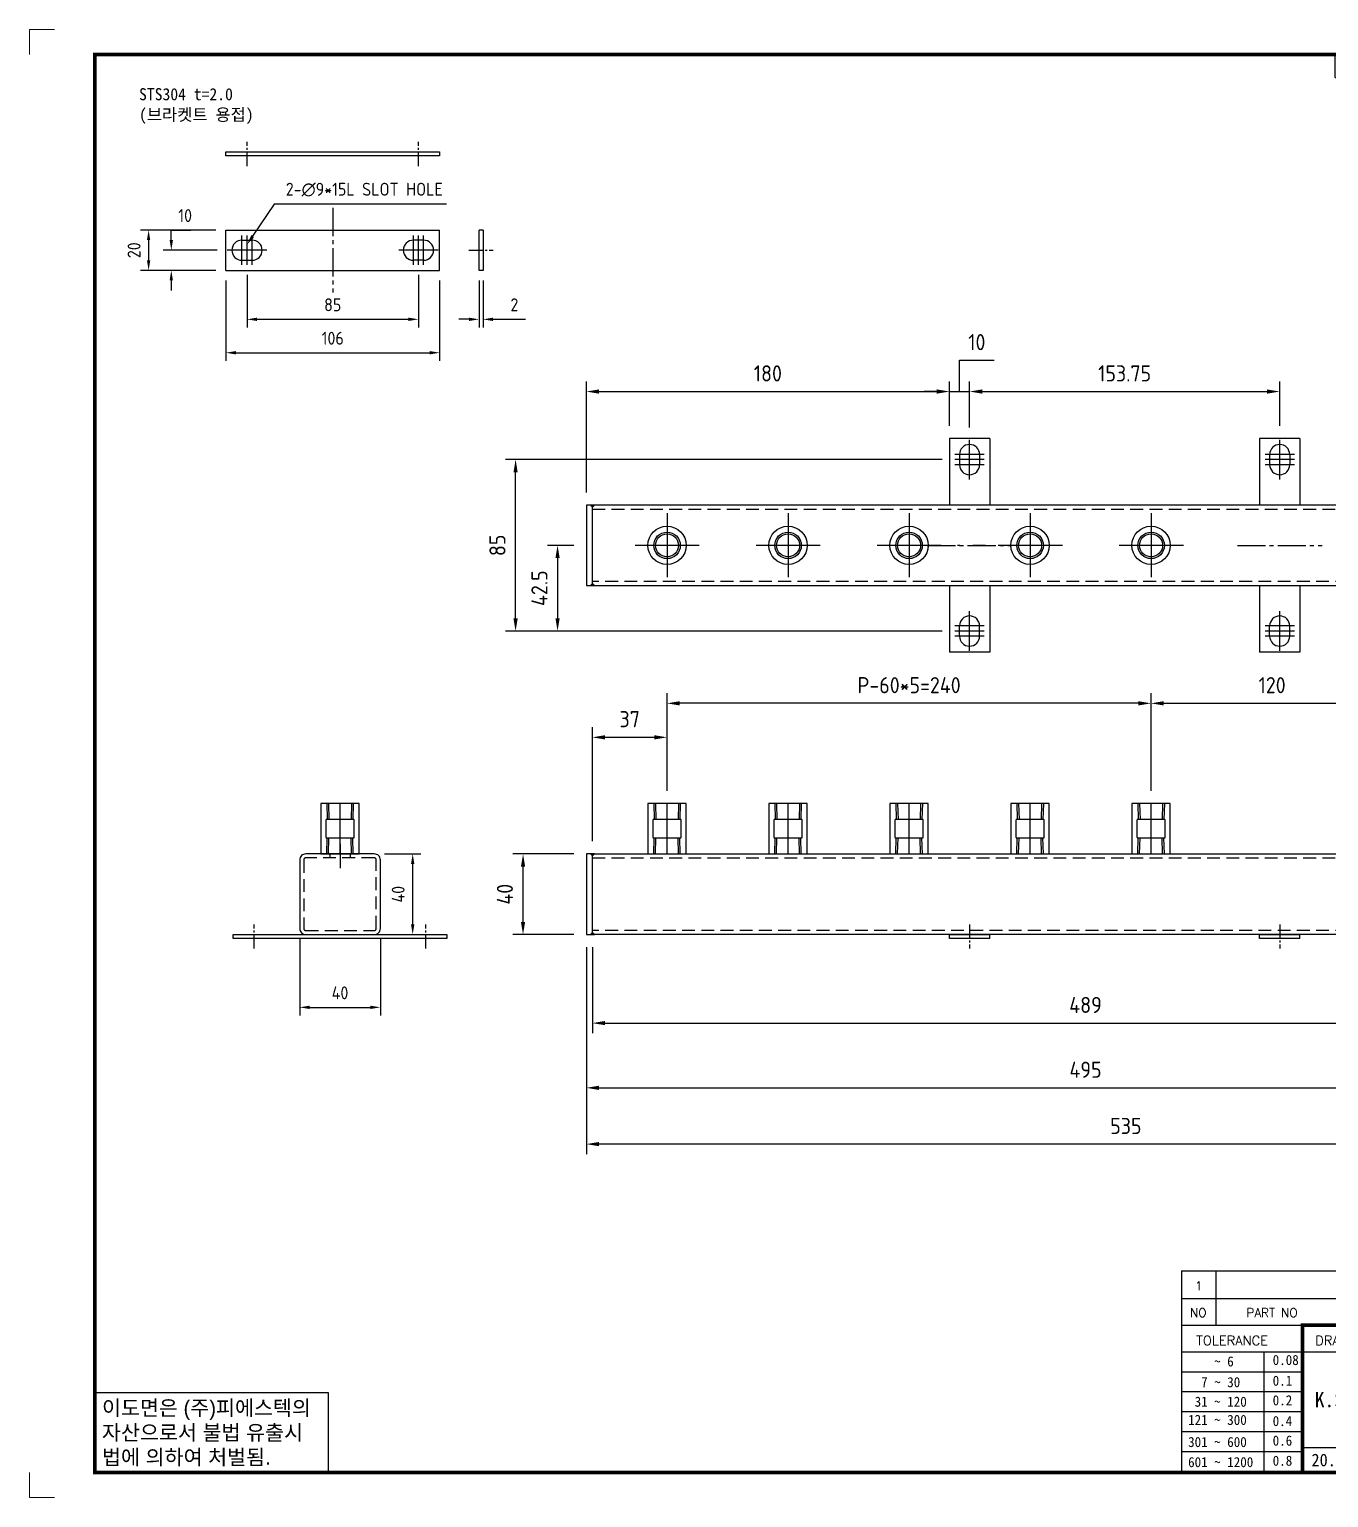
# Model space of a CAD drawing. Header units: millimetres. Extents: x 24815 to 36799, y -9299 to 5469.
# Drawn here: x 25903 to 26547, y -9299 to -8571 of the extents above; entities that cross this region are included whole.
import ezdxf
from ezdxf.enums import TextEntityAlignment as Align

# ---------------------------------------------------------------- set-up
doc = ezdxf.new("R2010")
doc.units = ezdxf.units.MM
for name, pattern in [('CENTER', [50.8, 31.75, -6.35, 6.35, -6.35]), ('CENTER1', [10, 7, -1, 1, -1]), ('HIDDEN2', [4.7625, 3.175, -1.5875])]:
    doc.linetypes.add(name, pattern=pattern)
for name, color, linetype in [('______', 7, 'Continuous'), ('CENTER', 1, 'CENTER'), ('FORMAT-1', 7, 'Continuous'), ('line', 3, 'Continuous'), ('THIN', 3, 'Continuous')]:
    doc.layers.add(name, color=color, linetype=linetype)
doc.styles.add('h1', font='')
doc.styles.add('HAN', font='')
doc.styles.add('RC', font='ROMANC.SHX')
doc.styles.add('ROMANT', font='romant')
doc.styles.add('RT', font='ROMANT.SHX', dxfattribs={"oblique": 15})
doc.styles.get("Standard").update_dxf_attribs({"font": 'ISOCP.SHX', "bigfont": 'WHGTXT.SHX'})
doc.styles.get('h1').set_extended_font_data('New Gulim')
doc.styles.get('HAN').set_extended_font_data('GulimChe')
doc.dimstyles.new('PS-2', dxfattribs={"dimscale": 2, "dimtxt": 3.2, "dimasz": 2.5, "dimexe": 2, "dimexo": 2.5, "dimgap": 2, "dimtad": 1, "dimtoh": 1, "dimrnd": 0.05, "dimzin": 12, "dimdsep": 46, "dimtxsty": 'Standard', "dimcen": 0, "dimclrt": 2, "dimazin": 3, "dimtfac": 1, "dimtofl": 0, "dimtmove": 0, "dimatfit": 3, "dimfxl": 0, "dimtolj": 1, "dimtzin": 0, "dimarcsym": 0})
doc.dimstyles.new('PS-2.5', dxfattribs={"dimscale": 2.5, "dimtxt": 3.2, "dimasz": 2.5, "dimexe": 2, "dimexo": 2.5, "dimgap": 2, "dimtad": 1, "dimtoh": 1, "dimrnd": 0.05, "dimzin": 12, "dimdsep": 46, "dimtxsty": 'Standard', "dimcen": 0, "dimclrt": 2, "dimazin": 3, "dimtfac": 1, "dimtofl": 0, "dimtmove": 0, "dimatfit": 3, "dimfxl": 0, "dimtolj": 1, "dimtzin": 0, "dimarcsym": 0})

# ---------------------------------------------------------------- blocks, each defined once
blk = doc.blocks.new('t3')
for p, q in [((0, 15.88), (46.25, 15.88)), ((0, 15.88), (0, 0)), ((46.25, 15.88), (46.25, 0)), ((0, 0), (46.25, 0))]:
    blk.add_line(p, q)
at = {"color": 1, "style": 'h1'}
for s, p in [('이도면은 (주)피에스텍의', (1.4, 11.29)), ('자산으로서 불법 유출시', (1.4, 6.41)), ('법에 의하여 처벌됨.', (1.4, 1.52))]:
    blk.add_text(s, height=3, dxfattribs=at).set_placement(p)
blk = doc.blocks.new('new LOGO')
at = {"layer": 'line'}
h = blk.add_hatch(color=250, dxfattribs=at)
h.paths.add_polyline_path([(44.5, 69.4), (46.6, 69.4, -0.129793), (52, 68, 0.221832), (43.6, 71.9), (41.5, 71.9), (41.5, 27.9), (43.6, 27.9, 0.02048), (44.5, 28)], flags=17)
h.paths.add_polyline_path([(44.5, 13.9), (57.3, 13.9, 0.72362), (77.1, 73.9, -0.679777), (54.3, 16.4), (41.5, 16.4), (41.5, -0.1), (3, -0.1), (3, -2.6), (44.5, -2.6)])
h.paths.add_polyline_path([(117.9, 14.2), (71.5, -44.4), (77.1, -39.6), (120.8, 15.6), (92, 28.9), (173.3, 106), (177.5, 111.4), (89.1, 27.6)])
h.paths.add_polyline_path([(162.7, 71.9), (162.7, 69.4), (172.5, 69.4), (172.5, 71.9)], flags=17)
h.paths.add_polyline_path([(217.7, 69.4), (230.5, 69.4), (230.5, 80.4), (227.5, 80.4), (227.5, 71.9), (214.7, 71.9), (214.7, -0.1), (175.5, -0.1), (175.5, -2.6), (217.7, -2.6)])
h.paths.add_polyline_path([(297.8, 46.6), (294.8, 46.6), (294.8, 37.4), (276, 37.4), (276, 10.9), (279, 10.9), (279, 34.9), (297.8, 34.9)])
h.paths.add_polyline_path([(300, 8.4), (297, 8.4), (297, -0.1), (237.5, -0.1), (237.5, -2.6), (300, -2.6)])
h.paths.add_polyline_path([(297.8, 80.4), (294.8, 80.4), (294.8, 71.9), (276, 71.9), (276, 49.1), (279, 49.1), (279, 69.4), (297.8, 69.4)])
h.paths.add_polyline_path([(350.2, 80.4), (347.2, 80.4), (347.2, 61.6), (350.2, 63.5)])
h.paths.add_polyline_path([(350.2, 26.7), (347.2, 35.2), (347.2, -0.1), (308.5, -0.1), (308.5, -2.6), (350.2, -2.6)])
h.paths.add_polyline_path([(402.7, 80.4), (396.5, 80.4), (379.6, 66.8), (400.5, -0.1), (361.8, -0.1), (362.7, -2.6), (403.5, -2.6), (382.6, 64.3)])
blk.add_hatch(color=5, dxfattribs=at).paths.add_polyline_path([(166.3, 35), (131, 49), (180.4, 112.7), (92, 28.9), (120.8, 15.6), (74.4, -43)])
h = blk.add_hatch(color=253, dxfattribs=at)
edge = h.paths.add_edge_path()
edge.add_ellipse((333.9, 86.4), major_axis=(-165.9, 0), ratio=0.39426, start_angle=111.5127, end_angle=334.469)
edge.add_ellipse((314.1, 81.2), major_axis=(-153.7, 0), ratio=0.40699, start_angle=121.3066, end_angle=327.7437, ccw=False)
edge.add_line((394, 27.8), (394.7, 25.6))
h = blk.add_hatch(color=1, dxfattribs=at)
h.paths.add_polyline_path([(41.5, 16.4), (54.3, 16.4, 1), (54.3, 82.9), (0, 82.9), (0, -0.1), (41.5, -0.1)])
h.paths.add_polyline_path([(41.5, 27.9), (41.5, 71.9), (43.6, 71.9, -0.414214), (54.6, 60.9), (54.6, 38.9, -0.414214), (43.6, 27.9)], flags=16)
h.paths.add_polyline_path([(214.7, 71.9), (227.5, 71.9), (227.5, 82.9), (159.7, 82.9), (159.7, 71.9), (172.5, 71.9), (172.5, -0.1), (214.7, -0.1)])
h.paths.add_polyline_path([(276, 37.4), (294.8, 37.4), (294.8, 49.1), (276, 49.1), (276, 71.9), (294.8, 71.9), (294.8, 82.9), (234.5, 82.9), (234.5, -0.1), (297, -0.1), (297, 10.9), (276, 10.9)])
h.paths.add_polyline_path([(347.2, 35.2), (359.7, -0.1), (400.5, -0.1), (379.6, 66.8), (399.7, 82.9), (380.6, 82.9), (347.2, 61.6), (347.2, 82.9), (305.5, 82.9), (305.5, -0.1), (347.2, -0.1)])
h = blk.add_hatch(color=250, dxfattribs=at)
edge = h.paths.add_edge_path()
edge.add_ellipse((237.8, -17.6), major_axis=(-14.3, 0), ratio=0.526336, start_angle=192.2456, end_angle=269.0748)
edge.add_line((238.1, -10.1), (237.6, -10.1))
edge.add_ellipse((237.8, -17.6), major_axis=(-14.3, 0), ratio=0.526336, start_angle=270.9252, end_angle=449.0748)
edge.add_line((237.6, -25.1), (238.1, -25.1))
edge.add_ellipse((237.8, -17.6), major_axis=(-14.3, 0), ratio=0.526336, start_angle=450.9252, end_angle=527.7544)
edge.add_line((251.7, -19.2), (254.1, -19.2))
edge.add_line((254.1, -19.2), (254.1, -27.1))
edge.add_line((254.1, -27.1), (263.1, -27.1))
edge.add_line((263.1, -27.1), (263.1, -10.1))
edge.add_line((263.1, -10.1), (254.1, -10.1))
edge.add_line((254.1, -10.1), (254.1, -16))
edge.add_line((254.1, -16), (251.7, -16))
h.paths.add_polyline_path([(241, -16.4), (241, -18.7, -1), (234.4, -18.7), (234.4, -16.4, -1)], flags=16)
h.paths.add_polyline_path([(278.2, -10.1), (268.1, -10.1), (268.1, -27.1), (278.2, -27.1)])
h.paths.add_polyline_path([(310.3, -10.1), (310.3, -11.1, -0.157169), (289.3, -17.5), (294, -19.9, 0.128407), (316.3, -15.9, 0.128407), (338.6, -19.9), (343.3, -17.5, -0.157169), (322.2, -11.1), (322.2, -10.1)])
h.paths.add_polyline_path([(342.1, -25.1), (342.1, -22.3), (290.4, -22.3), (290.4, -25.1)])
h.paths.add_polyline_path([(352, -10.1), (352, -16.2, 0.414214), (354, -18.2), (378.7, -18.2), (378.7, -19.6), (390.2, -19.6), (390.2, -10.1), (378.7, -10.1), (378.7, -13.6), (374.7, -13.6), (374.7, -15.1), (378.7, -15.1), (378.7, -16.2), (364.7, -16.2), (364.7, -15.1), (371.2, -15.1), (371.2, -13.6), (364.7, -13.6), (364.7, -12.6), (374.7, -12.6), (374.7, -10.1)])
h.paths.add_polyline_path([(393.8, -10.1), (393.8, -19.6), (405, -19.6), (405, -10.1)])
h.paths.add_polyline_path([(405, -27.1), (405, -20.9), (356.8, -20.9), (356.8, -23), (391.8, -23), (391.8, -27.1)])
h.paths.add_polyline_path([(200.4, -10.1), (200.4, -22.3), (193.2, -22.3), (193.2, -12.6), (196.6, -12.6), (196.6, -10.1), (161, -10.1), (161, -12.6), (164.5, -12.6), (164.5, -22.3), (161, -22.3), (161, -25.1), (200.4, -25.1), (200.4, -27.1), (213.9, -27.1), (213.9, -10.1)])
h.paths.add_polyline_path([(182, -12.6), (175.6, -12.6), (175.6, -22.3), (182, -22.3)], flags=17)
blk = doc.blocks.new('format-3')
at = {"color": 3, "lineweight": 9}
for p, q in [((0, 286.3), (0, 291.3)), ((5, 291.3), (0, 291.3)), ((414.5, 291.3), (419.5, 291.3)), ((419.5, 286.3), (419.5, 291.3)), ((0, 5), (0, 0)), ((419.5, 5), (419.5, 0)), ((5, 0), (0, 0)), ((414.5, 0), (419.5, 0))]:
    blk.add_line(p, q, dxfattribs=at)
at = {"color": 180}
for p, q in [((258.97, 281.75), (258.97, 286.3)), ((272.71, 281.75), (272.71, 286.3)), ((287.94, 281.75), (287.94, 286.3)), ((367.22, 281.75), (367.22, 286.3)), ((382.45, 281.75), (382.45, 286.3)), ((397.61, 281.75), (397.61, 286.3)), ((258.97, 281.75), (414.5, 281.75)), ((228.5, 39.49), (228.5, 5)), ((228.5, 39.49), (414.5, 39.49)), ((235.29, 39.49), (235.29, 34.21)), ((261.24, 34.21), (261.24, 39.49)), ((326.9, 39.49), (326.9, 34.21)), ((356.11, 39.49), (356.11, 34.21)), ((362.93, 39.49), (362.93, 34.21)), ((384.48, 39.49), (384.48, 34.21)), ((228.5, 34.21), (252.48, 34.21)), ((268.96, 5), (268.96, 34.21)), ((285.45, 5), (285.45, 34.21)), ((301.94, 5), (301.94, 34.21)), ((314.72, 34.21), (314.72, 23.65)), ((326.9, 34.21), (326.9, 18.37)), ((356.11, 34.21), (356.11, 5)), ((228.5, 28.93), (252.48, 28.93)), ((244.89, 5.23), (244.89, 28.93)), ((252.48, 28.93), (414.5, 28.93)), ((228.5, 24.98), (252.48, 24.98)), ((301.94, 23.65), (414.5, 23.65)), ((228.5, 21.03), (252.48, 21.03)), ((301.94, 18.37), (414.5, 18.37)), ((314.72, 18.37), (314.72, 5)), ((228.5, 17.08), (252.48, 17.08)), ((228.5, 13.13), (252.48, 13.13)), ((301.94, 13.09), (356.11, 13.09)), ((228.5, 9.18), (252.48, 9.18)), ((252.48, 9.95), (301.94, 9.95))]:
    blk.add_line(p, q, dxfattribs=at)
at = {"const_width": 0.7}
blk.add_lwpolyline([(252.48, 5), (252.48, 34.21), (414.5, 34.21)], dxfattribs=at)
at = {"layer": 'FORMAT-1', "const_width": 0.7}
blk.add_lwpolyline([(13, 5), (13, 286.3), (414.5, 286.3), (414.5, 5)], close=True, dxfattribs=at)
blk.add_blockref('t3', (13, 5))
at = {"xscale": 0.05400000000000027, "yscale": 0.05400000000000027, "zscale": 0.05400000000000027}
blk.add_blockref('new LOGO', (357.35, 8.65), dxfattribs=at)
at = {"color": 2}
for s, height, style, p in [('REV. NO.', 1.56, 'RC', (260.23, 282.95)), ('DATE', 1.788, 'RC', (276.95, 282.94)), ('DESCRIPTION OF REVISION', 1.7875, 'RC', (309.98, 282.94)), ('DRA.BY', 1.788, 'RC', (369.83, 282.94)), ('CH.BY', 1.788, 'RC', (385.59, 282.94)), ('APP.BY', 1.788, 'RC', (400.18, 282.94)), ('COLOR/FINISH', 1.7424, 'RC', (363.8, 35.83)), ('NO', 1.742, 'RC', (230.16, 35.83)), ('PART NO', 1.742, 'RC', (241.36, 35.83)), ('DESCRIPTION', 1.7424, 'RC', (286.43, 35.83)), ('MATERIAL', 1.742, 'RC', (335.52, 35.83)), ("Q'TY", 1.742, 'RC', (356.17, 35.83)), ('REMARK', 1.742, 'RC', (394.37, 35.83)), (' TOLERANCE', 1.9, 'RC', (230.11, 30.22)), ('DRAWN', 1.9, 'RC', (255, 30.22)), ('CHECKED', 1.9, 'RC', (269.71, 30.22)), ('APPROVED', 1.9, 'RC', (285.8, 30.22)), ('UNIT', 1.742, 'RC', (305.19, 30.55)), ('SCALE', 1.742, 'RC', (316.32, 30.55)), ('MODEL NAME', 2.178, 'RC', (330.12, 30.46)), ('    ~ 6', 2, 'HAN', (229.8, 26.03)), ('0.08', 2, 'HAN', (246.57, 26.31)), ('mm', 1.742, 'RC', (305.67, 25.56)), ('PART NAME', 2.178, 'RC', (331.17, 25.24)), ('  7 ~ 30', 2, 'HAN', (229.8, 21.91)), ('0.1', 2, 'HAN', (246.57, 22.2)), ('3rd ANGLE PROJ.', 1.7424, 'RC', (302.87, 19.97)), ('PART NO.', 2.178, 'RC', (332.84, 19.85)), (' 31 ~ 120', 2, 'HAN', (229.8, 18.04)), ('0.2', 2, 'HAN', (246.57, 18.32)), ('121 ~ 300', 2, 'HAN', (229.8, 14.42)), ('0.4', 2, 'HAN', (246.57, 14.2)), ('SIZE', 1.742, 'RC', (305.39, 14.71)), ('REFERENCE', 2.178, 'RC', (323.52, 14.69)), ('301 ~ 600', 2, 'HAN', (229.8, 10.04)), ('0.6', 2, 'HAN', (246.57, 10.32)), ('601 ~ 1200', 2, 'HAN', (229.8, 6.05)), ('0.8', 2, 'HAN', (246.57, 6.33))]:
    blk.add_text(s, height=height, dxfattribs=dict(at, style=style)).set_placement(p)
at = {"style": 'ROMANT'}
for s, p in [('POWER', (385.15, 13.96)), ('SYSTEM', (385.15, 10.31)), ('TECHNOLOGY', (385.15, 6.56))]:
    blk.add_text(s, height=2.7, dxfattribs=at).set_placement(p)
at = {"color": 2, "lineweight": 25, "style": 'RC'}
blk.add_text('A3', height=4.182, dxfattribs=at).set_placement((304.61, 7.14))
at = {"style": 'HAN'}
for tag, height, p in [('MODEL-NAME', 3, (386.1, 31.53)), ('SCALE', 2.7, (320.81, 26.29)), ('PART-NAME', 3, (386.1, 26.29)), ('DRA-BY', 3, (260.72, 19.44)), ('CH-BY', 3, (277.21, 19.44)), ('APP-BY', 3, (293.7, 19.44)), ('PART-NO', 3, (386.1, 21.01)), ('CH-DATE', 2.5, (277.21, 7.47)), ('관련업체', 3, (333.52, 9.26)), ('DRA-DATE', 2.5, (260.72, 7.47)), ('APP-DATE', 2.5, (293.7, 7.47))]:
    blk.add_attdef(tag, text='', height=height, dxfattribs=at).set_placement(p, align=Align.MIDDLE_CENTER)
blk = doc.blocks.new('no3')
at = {"color": 180}
for p, q in [((0, 5.5), (0, 0)), ((0, 5.5), (186, 5.5)), ((6.79, 5.5), (6.79, 0)), ((32.74, 0.11), (32.74, 5.5)), ((98.4, 5.5), (98.4, 0)), ((127.61, 5.5), (127.61, 0)), ((134.43, 5.5), (134.43, 0)), ((155.98, 5.5), (155.98, 0))]:
    blk.add_line(p, q, dxfattribs=at)
at = {"color": 2, "style": 'RT', "oblique": 15}
blk.add_attdef('NO', text='', height=1.74, dxfattribs=at).set_placement((3.38, 2.51), align=Align.MIDDLE_CENTER)
at = {"color": 2, "style": 'HAN'}
for tag, p in [('PART-NO', (19.76, 2.75)), ('MATERIAL', (111.38, 2.75)), ("Q'TY", (131.02, 2.75)), ('COLOR/FINISH', (145.2, 2.75)), ('REMARK', (170.76, 2.75))]:
    blk.add_attdef(tag, text='', height=2.9, dxfattribs=at).set_placement(p, align=Align.MIDDLE_CENTER)
blk.add_attdef('DESCRIPTION', text='', height=2.9, dxfattribs=at).set_placement((34.51, 2.75), align=Align.MIDDLE_LEFT)
blk = doc.blocks.new('*D124')
at = {"layer": '______', "color": 0, "lineweight": -2, "ltscale": 10}
for p, q in [((26178.84, -9026.12), (26178.84, -9100.91)), ((26673.84, -9026.13), (26673.84, -9100.91)), ((26185.09, -9095.91), (26667.59, -9095.91))]:
    blk.add_line(p, q, dxfattribs=at)
at = {"layer": '______', "color": 0, "ltscale": 10}
for points in [[(26185.09, -9094.87), (26185.09, -9096.95), (26178.84, -9095.91)], [(26667.59, -9094.87), (26667.59, -9096.95), (26673.84, -9095.91)]]:
    blk.add_solid(points, dxfattribs=at)
at = {"layer": 'Defpoints', "color": 0, "ltscale": 10}
for p in [(26178.84, -9019.87), (26673.84, -9019.88), (26673.84, -9095.91)]:
    blk.add_point(p, dxfattribs=at)
at = {"layer": '______', "color": 2, "ltscale": 10, "insert": (26426.34, -9086.91), "char_height": 8, "attachment_point": 5}
blk.add_mtext('\\A1;495', dxfattribs=at)
blk = doc.blocks.new('*D125')
at = {"layer": '______', "color": 0, "lineweight": -2, "ltscale": 10}
for p, q in [((26181.84, -9026.12), (26181.84, -9068.79)), ((26670.84, -9026.13), (26670.84, -9068.79)), ((26188.09, -9063.79), (26664.59, -9063.79))]:
    blk.add_line(p, q, dxfattribs=at)
at = {"layer": '______', "color": 0, "ltscale": 10}
for points in [[(26188.09, -9062.74), (26188.09, -9064.83), (26181.84, -9063.79)], [(26664.59, -9062.74), (26664.59, -9064.83), (26670.84, -9063.79)]]:
    blk.add_solid(points, dxfattribs=at)
at = {"layer": 'Defpoints', "color": 0, "ltscale": 10}
for p in [(26181.84, -9019.87), (26670.84, -9019.88), (26670.84, -9063.79)]:
    blk.add_point(p, dxfattribs=at)
at = {"layer": '______', "color": 2, "ltscale": 10, "insert": (26426.34, -9054.79), "char_height": 8, "attachment_point": 5}
blk.add_mtext('\\A1;489', dxfattribs=at)
blk = doc.blocks.new('*D126')
at = {"layer": '______', "color": 0, "lineweight": -2, "ltscale": 10}
for p, q in [((26713.84, -9006.12), (26713.84, -9128.82)), ((26178.84, -9026.12), (26178.84, -9128.82)), ((26707.59, -9123.82), (26185.09, -9123.82))]:
    blk.add_line(p, q, dxfattribs=at)
at = {"layer": '______', "color": 0, "ltscale": 10}
for points in [[(26185.09, -9122.78), (26185.09, -9124.86), (26178.84, -9123.82)], [(26707.59, -9122.78), (26707.59, -9124.86), (26713.84, -9123.82)]]:
    blk.add_solid(points, dxfattribs=at)
at = {"layer": 'Defpoints', "color": 0, "ltscale": 10}
for p in [(26713.84, -8999.87), (26178.84, -9019.87), (26178.84, -9123.82)]:
    blk.add_point(p, dxfattribs=at)
at = {"layer": '______', "color": 2, "ltscale": 10, "insert": (26446.34, -9114.82), "char_height": 8, "attachment_point": 5}
blk.add_mtext('\\A1;535', dxfattribs=at)
blk = doc.blocks.new('*D127')
at = {"layer": '______', "color": 0, "lineweight": -2, "ltscale": 10}
for p, q in [((26172.59, -8979.87), (26142.46, -8979.87)), ((26147.46, -9013.62), (26147.46, -8986.12)), ((26172.59, -9019.87), (26142.46, -9019.87))]:
    blk.add_line(p, q, dxfattribs=at)
at = {"layer": '______', "color": 0, "ltscale": 10}
for points in [[(26146.42, -8986.12), (26148.5, -8986.12), (26147.46, -8979.87)], [(26146.42, -9013.62), (26148.5, -9013.62), (26147.46, -9019.87)]]:
    blk.add_solid(points, dxfattribs=at)
at = {"layer": 'Defpoints', "color": 0, "ltscale": 10}
for p in [(26147.46, -8979.87), (26178.84, -8979.87), (26178.84, -9019.87)]:
    blk.add_point(p, dxfattribs=at)
at = {"layer": '______', "color": 2, "ltscale": 10, "insert": (26138.46, -8999.87), "char_height": 8, "attachment_point": 5, "rotation": 90}
blk.add_mtext('\\A1;40', dxfattribs=at)
blk = doc.blocks.new('*D128')
at = {"layer": '______', "color": 0, "lineweight": -2, "ltscale": 10}
for p, q in [((26218.84, -8948.62), (26218.84, -8900.19)), ((26452.59, -8905.19), (26225.09, -8905.19)), ((26458.84, -8948.62), (26458.84, -8900.19))]:
    blk.add_line(p, q, dxfattribs=at)
at = {"layer": '______', "color": 0, "ltscale": 10}
for points in [[(26225.09, -8904.15), (26225.09, -8906.23), (26218.84, -8905.19)], [(26452.59, -8904.15), (26452.59, -8906.23), (26458.84, -8905.19)]]:
    blk.add_solid(points, dxfattribs=at)
at = {"layer": 'Defpoints', "color": 0, "ltscale": 10}
for p in [(26218.84, -8905.19), (26218.84, -8954.87), (26458.84, -8954.87)]:
    blk.add_point(p, dxfattribs=at)
at = {"layer": '______', "color": 2, "ltscale": 10, "insert": (26338.84, -8896.19), "char_height": 8, "attachment_point": 5}
blk.add_mtext('\\A1;P-60*5=240', dxfattribs=at)
blk = doc.blocks.new('*D129')
at = {"layer": '______', "color": 0, "lineweight": -2, "ltscale": 10}
for p, q in [((26181.84, -8973.62), (26181.84, -8917.05)), ((26218.84, -8948.62), (26218.84, -8917.05)), ((26188.09, -8922.05), (26212.59, -8922.05))]:
    blk.add_line(p, q, dxfattribs=at)
at = {"layer": '______', "color": 0, "ltscale": 10}
for points in [[(26188.09, -8921.01), (26188.09, -8923.1), (26181.84, -8922.05)], [(26212.59, -8921.01), (26212.59, -8923.1), (26218.84, -8922.05)]]:
    blk.add_solid(points, dxfattribs=at)
at = {"layer": 'Defpoints', "color": 0, "ltscale": 10}
for p in [(26218.84, -8922.05), (26218.84, -8954.87), (26181.84, -8979.87)]:
    blk.add_point(p, dxfattribs=at)
at = {"layer": '______', "color": 2, "ltscale": 10, "insert": (26200.34, -8913.05), "char_height": 8, "attachment_point": 5}
blk.add_mtext('\\A1;37', dxfattribs=at)
blk = doc.blocks.new('rcw345trcw45t')
for p, q in [((53002.75, -14361.01), (52983.75, -14361.01)), ((52983.75, -14361.01), (52983.75, -14386.01)), ((52987.52, -14361.01), (52987.77, -14369.01)), ((52998.97, -14361.01), (52998.72, -14369.01)), ((53002.75, -14386.01), (53002.75, -14361.01)), ((52987.52, -14386.01), (52987.77, -14378.01)), ((52998.97, -14386.01), (52998.72, -14378.01)), ((52983.75, -14386.01), (53002.75, -14386.01))]:
    blk.add_line(p, q)
blk.add_lwpolyline([(52986.25, -14377.76, 0.414214), (52986.5, -14378.01), (53000, -14378.01, 0.414214), (53000.25, -14377.76), (53000.25, -14369.26, 0.414214), (53000, -14369.01), (52986.5, -14369.01, 0.414214), (52986.25, -14369.26)], format="xyb", close=True)
at = {"layer": 'CENTER'}
blk.add_lwpolyline([(52993.25, -14386.01), (52993.25, -14378.01), (52993.25, -14369.01), (52993.25, -14361.01)], dxfattribs=at)
at = {"layer": 'THIN'}
for p, q in [((52986.67, -14361.01), (52986.92, -14369.01)), ((52999.83, -14361.01), (52999.58, -14369.01)), ((52986.67, -14386.01), (52986.92, -14378.01)), ((52999.83, -14386.01), (52999.58, -14378.01))]:
    blk.add_line(p, q, dxfattribs=at)
blk = doc.blocks.new('*D130')
at = {"color": 0, "lineweight": -2}
for p, q in [((26036.72, -9021.87), (26036.72, -9059.98)), ((26076.72, -9021.87), (26076.72, -9059.98)), ((26041.72, -9055.98), (26071.72, -9055.98))]:
    blk.add_line(p, q, dxfattribs=at)
at = {"color": 0}
for points in [[(26041.72, -9055.15), (26041.72, -9056.81), (26036.72, -9055.98)], [(26071.72, -9055.15), (26071.72, -9056.81), (26076.72, -9055.98)]]:
    blk.add_solid(points, dxfattribs=at)
at = {"layer": 'Defpoints', "color": 0}
for p in [(26036.72, -9016.87), (26076.72, -9016.87), (26076.72, -9055.98)]:
    blk.add_point(p, dxfattribs=at)
at = {"color": 2, "insert": (26056.72, -9048.78), "char_height": 6.4, "attachment_point": 5}
blk.add_mtext('\\A1;40', dxfattribs=at)
blk = doc.blocks.new('*D131')
at = {"color": 0, "lineweight": -2}
for p, q in [((26078.72, -8979.87), (26096.75, -8979.87)), ((26092.75, -9014.87), (26092.75, -8984.87)), ((26078.72, -9019.87), (26096.75, -9019.87))]:
    blk.add_line(p, q, dxfattribs=at)
at = {"color": 0}
for points in [[(26091.92, -8984.87), (26093.58, -8984.87), (26092.75, -8979.87)], [(26091.92, -9014.87), (26093.58, -9014.87), (26092.75, -9019.87)]]:
    blk.add_solid(points, dxfattribs=at)
at = {"layer": 'Defpoints', "color": 0}
for p in [(26073.72, -8979.87), (26092.75, -8979.87), (26073.72, -9019.87)]:
    blk.add_point(p, dxfattribs=at)
at = {"color": 2, "insert": (26085.55, -8999.87), "char_height": 6.4, "attachment_point": 5, "rotation": 90}
blk.add_mtext('\\A1;40', dxfattribs=at)
blk = doc.blocks.new('*D133')
at = {"color": 0, "lineweight": -2}
for p, q in [((26000.1, -8695.46), (26000.1, -8735.3)), ((26106.1, -8695.46), (26106.1, -8735.3)), ((26005.1, -8731.3), (26101.1, -8731.3))]:
    blk.add_line(p, q, dxfattribs=at)
at = {"color": 0}
for points in [[(26005.1, -8730.46), (26005.1, -8732.13), (26000.1, -8731.3)], [(26101.1, -8730.46), (26101.1, -8732.13), (26106.1, -8731.3)]]:
    blk.add_solid(points, dxfattribs=at)
at = {"layer": 'Defpoints', "color": 0}
for p in [(26000.1, -8690.46), (26106.1, -8690.46), (26106.1, -8731.3)]:
    blk.add_point(p, dxfattribs=at)
at = {"color": 2, "insert": (26053.1, -8724.1), "char_height": 6.4, "attachment_point": 5}
blk.add_mtext('\\A1;106', dxfattribs=at)
blk = doc.blocks.new('*D134')
at = {"color": 0, "lineweight": -2}
for p, q in [((26010.6, -8692.73), (26010.6, -8718.72)), ((26095.6, -8692.73), (26095.6, -8718.72)), ((26015.6, -8714.72), (26090.6, -8714.72))]:
    blk.add_line(p, q, dxfattribs=at)
at = {"color": 0}
for points in [[(26015.6, -8713.89), (26015.6, -8715.56), (26010.6, -8714.72)], [(26090.6, -8713.89), (26090.6, -8715.56), (26095.6, -8714.72)]]:
    blk.add_solid(points, dxfattribs=at)
at = {"layer": 'Defpoints', "color": 0}
for p in [(26010.6, -8687.73), (26095.6, -8687.73), (26095.6, -8714.72)]:
    blk.add_point(p, dxfattribs=at)
at = {"color": 2, "insert": (26053.1, -8707.52), "char_height": 6.4, "attachment_point": 5}
blk.add_mtext('\\A1;85', dxfattribs=at)
blk = doc.blocks.new('*D135')
at = {"color": 0, "lineweight": -2}
for p, q in [((25973.06, -8675.46), (25973.06, -8670.46)), ((25973.06, -8670.46), (25982.83, -8670.46)), ((25995.83, -8680.46), (25969.06, -8680.46)), ((25995.1, -8690.46), (25969.06, -8690.46)), ((25973.06, -8695.46), (25973.06, -8700.46))]:
    blk.add_line(p, q, dxfattribs=at)
at = {"color": 0}
for points in [[(25972.23, -8675.46), (25973.89, -8675.46), (25973.06, -8680.46)], [(25972.23, -8695.46), (25973.89, -8695.46), (25973.06, -8690.46)]]:
    blk.add_solid(points, dxfattribs=at)
at = {"layer": 'Defpoints', "color": 0}
for p in [(25973.06, -8680.46), (26000.83, -8680.46), (26000.1, -8690.46)]:
    blk.add_point(p, dxfattribs=at)
at = {"color": 2, "insert": (25979.94, -8663.26), "char_height": 6.4, "attachment_point": 5}
blk.add_mtext('\\A1;10', dxfattribs=at)
blk = doc.blocks.new('*D136')
at = {"color": 0, "lineweight": -2}
for p, q in [((25995.1, -8670.46), (25957.81, -8670.46)), ((25961.81, -8675.46), (25961.81, -8685.46)), ((25995.1, -8690.46), (25957.81, -8690.46))]:
    blk.add_line(p, q, dxfattribs=at)
at = {"color": 0}
for points in [[(25960.98, -8675.46), (25962.64, -8675.46), (25961.81, -8670.46)], [(25960.98, -8685.46), (25962.64, -8685.46), (25961.81, -8690.46)]]:
    blk.add_solid(points, dxfattribs=at)
at = {"layer": 'Defpoints', "color": 0}
for p in [(26000.1, -8670.46), (25961.81, -8690.46), (26000.1, -8690.46)]:
    blk.add_point(p, dxfattribs=at)
at = {"color": 2, "insert": (25954.61, -8680.46), "char_height": 6.4, "attachment_point": 5, "rotation": 90}
blk.add_mtext('\\A1;20', dxfattribs=at)
blk = doc.blocks.new('*D137')
at = {"color": 0, "lineweight": -2}
for p, q in [((26125.63, -8695.46), (26125.63, -8718.72)), ((26127.63, -8695.46), (26127.63, -8718.72)), ((26120.63, -8714.72), (26115.63, -8714.72)), ((26132.63, -8714.72), (26148.73, -8714.72))]:
    blk.add_line(p, q, dxfattribs=at)
at = {"color": 0}
for points in [[(26120.63, -8713.89), (26120.63, -8715.56), (26125.63, -8714.72)], [(26132.63, -8713.89), (26132.63, -8715.56), (26127.63, -8714.72)]]:
    blk.add_solid(points, dxfattribs=at)
at = {"layer": 'Defpoints', "color": 0}
for p in [(26125.63, -8690.46), (26127.63, -8690.46), (26127.63, -8714.72)]:
    blk.add_point(p, dxfattribs=at)
at = {"color": 2, "insert": (26143.18, -8707.52), "char_height": 6.4, "attachment_point": 5}
blk.add_mtext('\\A1;2', dxfattribs=at)
blk = doc.blocks.new('*D138')
at = {"color": 0, "lineweight": -2}
for p, q in [((26024.03, -8657.61), (26013.38, -8673.56)), ((26109.44, -8657.61), (26024.03, -8657.61))]:
    blk.add_line(p, q, dxfattribs=at)
at = {"color": 0}
blk.add_solid([(26012.68, -8673.09), (26014.07, -8674.02), (26010.6, -8677.71)], dxfattribs=at)
at = {"layer": 'Defpoints', "color": 0}
for p in [(26010.6, -8677.71), (26005.6, -8685.2)]:
    blk.add_point(p, dxfattribs=at)
at = {"color": 2, "insert": (26068.73, -8650.41), "char_height": 6.4, "attachment_point": 5}
blk.add_mtext('\\A1;2-∅9*15L SLOT HOLE', dxfattribs=at)
blk = doc.blocks.new('A$C26335A86')
for p, q in [((-53, 0), (53, 0)), ((-53, -2), (-53, 0)), ((53, 0), (53, -2)), ((53, -2), (-53, -2))]:
    blk.add_line(p, q)
at = {"color": 1, "linetype": 'CENTER1'}
for p, q in [((-42.5, -7), (-42.5, 5)), ((42.5, -7), (42.5, 5))]:
    blk.add_line(p, q, dxfattribs=at)
blk = doc.blocks.new('*D149')
at = {"layer": '______', "color": 0, "lineweight": -2, "ltscale": 10}
for p, q in [((26458.84, -8948.62), (26458.84, -8900.19)), ((26465.09, -8905.19), (26572.59, -8905.19)), ((26578.84, -8948.62), (26578.84, -8900.19))]:
    blk.add_line(p, q, dxfattribs=at)
at = {"layer": '______', "color": 0, "ltscale": 10}
for points in [[(26465.09, -8904.15), (26465.09, -8906.23), (26458.84, -8905.19)], [(26572.59, -8904.15), (26572.59, -8906.23), (26578.84, -8905.19)]]:
    blk.add_solid(points, dxfattribs=at)
at = {"layer": 'Defpoints', "color": 0, "ltscale": 10}
for p in [(26578.84, -8905.19), (26458.84, -8954.87), (26578.84, -8954.87)]:
    blk.add_point(p, dxfattribs=at)
at = {"layer": '______', "color": 2, "ltscale": 10, "insert": (26518.84, -8896.19), "char_height": 8, "attachment_point": 5}
blk.add_mtext('\\A1;120', dxfattribs=at)
blk = doc.blocks.new('*D150')
at = {"layer": '______', "color": 0, "lineweight": -2, "ltscale": 10}
for p, q in [((26178.84, -8800.58), (26178.84, -8745.54)), ((26358.85, -8767.58), (26358.85, -8745.54)), ((26185.09, -8750.54), (26352.6, -8750.54))]:
    blk.add_line(p, q, dxfattribs=at)
at = {"layer": '______', "color": 0, "ltscale": 10}
for points in [[(26185.09, -8749.5), (26185.09, -8751.58), (26178.84, -8750.54)], [(26352.6, -8749.5), (26352.6, -8751.58), (26358.85, -8750.54)]]:
    blk.add_solid(points, dxfattribs=at)
at = {"layer": 'Defpoints', "color": 0, "ltscale": 10}
for p in [(26358.85, -8750.54), (26358.85, -8773.83), (26178.84, -8806.83)]:
    blk.add_point(p, dxfattribs=at)
at = {"layer": '______', "color": 2, "ltscale": 10, "insert": (26268.85, -8741.54), "char_height": 8, "attachment_point": 5}
blk.add_mtext('\\A1;180', dxfattribs=at)
blk = doc.blocks.new('*D151')
at = {"layer": '______', "color": 0, "lineweight": -2}
for p, q in [((26363.85, -8750.54), (26363.85, -8735.04)), ((26363.85, -8735.04), (26381.05, -8735.04)), ((26358.85, -8767.58), (26358.85, -8745.54)), ((26368.85, -8767.58), (26368.85, -8745.54)), ((26352.6, -8750.54), (26346.35, -8750.54)), ((26358.85, -8750.54), (26368.85, -8750.54)), ((26375.1, -8750.54), (26381.35, -8750.54))]:
    blk.add_line(p, q, dxfattribs=at)
at = {"layer": '______', "color": 0}
for points in [[(26352.6, -8749.5), (26352.6, -8751.58), (26358.85, -8750.54)], [(26375.1, -8749.5), (26375.1, -8751.58), (26368.85, -8750.54)]]:
    blk.add_solid(points, dxfattribs=at)
at = {"layer": 'Defpoints', "color": 0}
for p in [(26368.85, -8750.54), (26358.85, -8773.83), (26368.85, -8773.83)]:
    blk.add_point(p, dxfattribs=at)
at = {"layer": '______', "color": 2, "insert": (26372.45, -8726.04), "char_height": 8, "attachment_point": 5}
blk.add_mtext('\\A1;10', dxfattribs=at)
blk = doc.blocks.new('*D152')
at = {"layer": '______', "color": 0, "lineweight": -2}
for p, q in [((26368.85, -8768.31), (26368.85, -8745.54)), ((26522.61, -8767.58), (26522.61, -8745.54)), ((26375.1, -8750.54), (26516.36, -8750.54))]:
    blk.add_line(p, q, dxfattribs=at)
at = {"layer": '______', "color": 0}
for points in [[(26375.1, -8749.5), (26375.1, -8751.58), (26368.85, -8750.54)], [(26516.36, -8749.5), (26516.36, -8751.58), (26522.61, -8750.54)]]:
    blk.add_solid(points, dxfattribs=at)
at = {"layer": 'Defpoints', "color": 0}
for p in [(26522.61, -8750.54), (26368.85, -8774.56), (26522.61, -8773.83)]:
    blk.add_point(p, dxfattribs=at)
at = {"layer": '______', "color": 2, "insert": (26445.73, -8741.54), "char_height": 8, "attachment_point": 5}
blk.add_mtext('\\A1;153.75', dxfattribs=at)
blk = doc.blocks.new('*D153')
at = {"layer": '______', "color": 0, "lineweight": -2, "ltscale": 10}
for p, q in [((26172.59, -8826.83), (26159.58, -8826.83)), ((26164.58, -8833.08), (26164.58, -8863.08)), ((26355.33, -8869.33), (26159.58, -8869.33))]:
    blk.add_line(p, q, dxfattribs=at)
at = {"layer": '______', "color": 0, "ltscale": 10}
for points in [[(26163.54, -8833.08), (26165.62, -8833.08), (26164.58, -8826.83)], [(26163.54, -8863.08), (26165.62, -8863.08), (26164.58, -8869.33)]]:
    blk.add_solid(points, dxfattribs=at)
at = {"layer": 'Defpoints', "color": 0, "ltscale": 10}
for p in [(26178.84, -8826.83), (26164.58, -8869.33), (26361.58, -8869.33)]:
    blk.add_point(p, dxfattribs=at)
at = {"layer": '______', "color": 2, "ltscale": 10, "insert": (26155.58, -8848.08), "char_height": 8, "attachment_point": 5, "rotation": 90}
blk.add_mtext('\\A1;42.5', dxfattribs=at)
blk = doc.blocks.new('*D154')
at = {"layer": '______', "color": 0, "lineweight": -2}
for p, q in [((26355.33, -8784.33), (26138.76, -8784.33)), ((26143.76, -8863.08), (26143.76, -8790.58)), ((26355.33, -8869.33), (26138.76, -8869.33))]:
    blk.add_line(p, q, dxfattribs=at)
at = {"layer": '______', "color": 0}
for points in [[(26142.72, -8790.58), (26144.8, -8790.58), (26143.76, -8784.33)], [(26142.72, -8863.08), (26144.8, -8863.08), (26143.76, -8869.33)]]:
    blk.add_solid(points, dxfattribs=at)
at = {"layer": 'Defpoints', "color": 0}
for p in [(26143.76, -8784.33), (26361.58, -8784.33), (26361.58, -8869.33)]:
    blk.add_point(p, dxfattribs=at)
at = {"layer": '______', "color": 2, "insert": (26134.76, -8826.83), "char_height": 8, "attachment_point": 5, "rotation": 90}
blk.add_mtext('\\A1;85', dxfattribs=at)
blk = doc.blocks.new('A$C78D071AD')
for p, q in [((-10, -22.48), (-10, 10.5)), ((-10, 10.5), (10, 10.5)), ((10, -22.48), (10, 10.5)), ((-5, 2.5), (-5, -2.5)), ((5, 2.5), (5, -2.5)), ((-10, -22.48), (10, -22.48)), ((-10, -95.5), (-10, -62.48)), ((-10, -62.48), (10, -62.48)), ((10, -95.5), (10, -62.48)), ((-5, -87.5), (-5, -82.5)), ((5, -87.5), (5, -82.5)), ((-10, -95.5), (10, -95.5))]:
    blk.add_line(p, q)
at = {"color": 1, "linetype": 'CENTER'}
for p, q in [((0, 9.77), (0, -9.77)), ((-7.27, 2.5), (7.27, 2.5)), ((-7.27, 0), (7.27, 0)), ((-7.27, -2.5), (7.27, -2.5)), ((0, -75.23), (0, -94.77)), ((-7.27, -82.5), (7.27, -82.5)), ((-7.27, -85), (7.27, -85)), ((-7.27, -87.5), (7.27, -87.5))]:
    blk.add_line(p, q, dxfattribs=at)
at = {"color": 1, "linetype": 'CENTER1', "ltscale": 2}
blk.add_line((21, -42.5), (-21, -42.5), dxfattribs=at)
for centre, start, end in [((0, 2.5), 0, 180), ((0, -2.5), 180, 0), ((0, -82.5), 0, 180), ((0, -87.5), 180, 0)]:
    blk.add_arc(centre, 5, start, end)

msp = doc.modelspace()

# ---------------------------------------------------------------- hatches: boundary and pattern name
for points in [[(26181.844, -8807.828), (26180.844, -8806.828), (26182.844, -8806.828)], [(26182.844, -8846.828), (26181.844, -8845.828), (26180.844, -8846.828)], [(26181.844, -8980.866), (26180.844, -8979.866), (26182.844, -8979.866)], [(26182.844, -9019.866), (26181.844, -9018.866), (26180.844, -9019.866)]]:
    msp.add_hatch(color=256).paths.add_polyline_path(points)

# ---------------------------------------------------------------- linework, layer by layer
at = {"color": 1, "linetype": 'CENTER1'}
for p, q in [((26010.598, -8638.687), (26010.598, -8626.687)), ((26095.598, -8638.687), (26095.598, -8626.687)), ((26120.626, -8680.456), (26132.626, -8680.456)), ((26368.846, -9014.866), (26368.846, -9026.866)), ((26522.606, -9014.866), (26522.606, -9026.866))]:
    msp.add_line(p, q, dxfattribs=at)
for p, q in [((26000.098, -8631.687), (26106.098, -8631.687)), ((26000.098, -8633.687), (26000.098, -8631.687)), ((26106.098, -8633.687), (26000.098, -8633.687)), ((26106.098, -8631.687), (26106.098, -8633.687)), ((26000.098, -8690.456), (26000.098, -8670.456)), ((26000.098, -8670.456), (26106.098, -8670.456)), ((26106.098, -8690.456), (26106.098, -8670.456)), ((26127.626, -8670.456), (26125.626, -8670.456)), ((26125.626, -8690.456), (26125.626, -8670.456)), ((26127.626, -8670.456), (26127.626, -8690.456)), ((26008.098, -8675.456), (26013.098, -8675.456)), ((26098.098, -8675.456), (26093.098, -8675.456)), ((26008.098, -8685.456), (26013.098, -8685.456)), ((26098.098, -8685.456), (26093.098, -8685.456)), ((26000.098, -8690.456), (26106.098, -8690.456)), ((26127.626, -8690.456), (26125.626, -8690.456)), ((26358.846, -9021.866), (26358.846, -9019.866)), ((26358.846, -9019.866), (26378.846, -9019.866)), ((26378.846, -9021.866), (26358.846, -9021.866)), ((26378.846, -9021.866), (26378.846, -9019.866)), ((26512.606, -9021.866), (26512.606, -9019.866)), ((26512.606, -9019.866), (26532.606, -9019.866)), ((26532.606, -9021.866), (26512.606, -9021.866)), ((26532.606, -9021.866), (26532.606, -9019.866))]:
    msp.add_line(p, q)
at = {"color": 1, "linetype": 'CENTER1', "ltscale": 2}
for p, q in [((26053.098, -8659.452), (26053.098, -8701.46)), ((26056.719, -8974.866), (26056.719, -8986.866))]:
    msp.add_line(p, q, dxfattribs=at)
at = {"color": 1, "linetype": 'CENTER'}
for p, q in [((26008.098, -8687.726), (26008.098, -8673.186)), ((26010.598, -8687.726), (26010.598, -8673.186)), ((26013.098, -8687.726), (26013.098, -8673.186)), ((26093.098, -8687.726), (26093.098, -8673.186)), ((26095.598, -8687.726), (26095.598, -8673.186)), ((26098.098, -8687.726), (26098.098, -8673.186)), ((26020.368, -8680.456), (26000.828, -8680.456)), ((26105.368, -8680.456), (26085.828, -8680.456))]:
    msp.add_line(p, q, dxfattribs=at)
at = {"color": 2, "linetype": 'HIDDEN2', "ltscale": 2}
for p, q in [((26181.844, -8808.828), (26670.844, -8808.828)), ((26670.844, -8844.828), (26181.844, -8844.828)), ((26051.719, -8979.866), (26051.719, -8981.866)), ((26061.719, -8979.866), (26061.719, -8981.866)), ((26181.844, -8981.866), (26670.844, -8981.879)), ((26670.844, -9017.879), (26181.844, -9017.866))]:
    msp.add_line(p, q, dxfattribs=at)
for points in [[(26673.844, -8806.828), (26178.844, -8806.828), (26178.844, -8846.828), (26673.844, -8846.828)], [(26180.844, -8846.828), (26181.844, -8845.828), (26181.844, -8807.828), (26180.844, -8806.828)], [(26181.844, -8807.828), (26182.844, -8806.828)], [(26182.844, -8846.828), (26181.844, -8845.828)], [(26182.844, -8979.866), (26178.844, -8979.866), (26178.844, -9019.866), (26182.844, -9019.866)], [(26180.844, -9019.866), (26181.844, -9018.866), (26181.844, -8980.866), (26180.844, -8979.866)], [(26181.844, -8980.866), (26182.844, -8979.866), (26669.844, -8979.879), (26670.844, -8980.879), (26670.844, -9018.879), (26669.844, -9019.879), (26182.844, -9019.866), (26181.844, -9018.866)]]:
    msp.add_lwpolyline(points)
msp.add_lwpolyline([(26073.719, -8979.866), (26039.719, -8979.866, 0.4142136), (26036.719, -8982.866), (26036.719, -9016.866, 0.4142136), (26039.719, -9019.866), (26073.719, -9019.866, 0.4142136), (26076.719, -9016.866), (26076.719, -8982.866, 0.4142136)], format="xyb", close=True)
msp.add_lwpolyline([(26073.719, -8981.866), (26039.719, -8981.866, 0.4142136), (26038.719, -8982.866), (26038.719, -9016.866, 0.4142136), (26039.719, -9017.866), (26073.719, -9017.866, 0.4142136), (26074.719, -9016.866), (26074.719, -8982.866, 0.4142136)], format="xyb", close=True, dxfattribs=at)
for centre, radius in [((26218.844, -8826.828), 9.5), ((26278.844, -8826.828), 9.5), ((26338.844, -8826.828), 9.5), ((26398.844, -8826.828), 9.5), ((26458.844, -8826.828), 9.5), ((26218.844, -8826.828), 5.722), ((26278.844, -8826.828), 5.722), ((26338.844, -8826.828), 5.722), ((26398.844, -8826.828), 5.722), ((26458.844, -8826.828), 5.722)]:
    msp.add_circle(centre, radius)
for centre, start, end in [((26008.098, -8680.456), 90, 270), ((26013.098, -8680.456), 270, 90), ((26093.098, -8680.456), 90, 270), ((26098.098, -8680.456), 270, 90)]:
    msp.add_arc(centre, 5, start, end)
at = {"layer": 'CENTER'}
for p, q in [((26218.844, -8810.828), (26218.844, -8842.828)), ((26278.844, -8810.828), (26278.844, -8842.828)), ((26338.844, -8810.828), (26338.844, -8842.828)), ((26398.844, -8810.828), (26398.844, -8842.828)), ((26458.844, -8810.828), (26458.844, -8842.828)), ((26234.844, -8826.828), (26202.844, -8826.828)), ((26294.844, -8826.828), (26262.844, -8826.828)), ((26354.844, -8826.828), (26322.844, -8826.828)), ((26414.844, -8826.828), (26362.844, -8826.828)), ((26474.844, -8826.828), (26442.844, -8826.828))]:
    msp.add_line(p, q, dxfattribs=at)
at = {"layer": 'THIN'}
for centre in [(26218.844, -8826.828), (26278.844, -8826.828), (26338.844, -8826.828), (26398.844, -8826.828), (26458.844, -8826.828)]:
    msp.add_circle(centre, 6.578, dxfattribs=at)

# ---------------------------------------------------------------- block references
at = {"xscale": 2.5, "yscale": 2.5, "zscale": 2.5}
msp.add_blockref('format-3', (25902.7, -9299.158), dxfattribs=at).add_auto_attribs({'DRA-DATE': '20.02.19', 'DRA-BY': 'K.S.H.', 'MODEL-NAME': 'PSIH-15kW/10~15kHz', 'PART-NAME': '분배구(25A 입수용)', 'PART-NO': 'DPKA0727', 'SCALE': '1/1', 'CH-BY': 'Y.B.PARK', '관련업체': '디엠시스(진공용해)'})
at = {"rotation": 180}
for p in [(26368.846, -8869.328), (26522.606, -8869.328)]:
    msp.add_blockref('A$C78D071AD', p, dxfattribs=at)
for name, p in [('rcw345trcw45t', (-26936.529, 5406.14)), ('rcw345trcw45t', (-26774.403, 5406.14)), ('rcw345trcw45t', (-26714.403, 5406.14)), ('rcw345trcw45t', (-26654.403, 5406.14)), ('rcw345trcw45t', (-26594.403, 5406.14)), ('rcw345trcw45t', (-26534.403, 5406.14)), ('A$C26335A86', (26056.719, -9019.866))]:
    msp.add_blockref(name, p)
ref = msp.add_blockref('no3', (26473.95, -9200.422), dxfattribs=dict(xscale=2.5, yscale=2.5, zscale=2.5))
ref.add_attrib('MATERIAL', '.', dxfattribs={"color": 2, "height": 7.25, "style": 'HAN'}).set_placement((26752.388, -9193.547), align=Align.MIDDLE_CENTER)
ref.add_attrib('NO', '1', dxfattribs={"color": 2, "height": 4.35, "style": 'RT'}).set_placement((26482.412, -9194.155), align=Align.MIDDLE_CENTER)

# ---------------------------------------------------------------- texts
at = {"color": 2, "style": 'HAN'}
for s, p in [('STS304 t=2.0', (25957.065, -8606.071)), ('(브라켓트 용접)', (25957.065, -8616.218))]:
    msp.add_text(s, height=6, dxfattribs=at).set_placement(p)

# ---------------------------------------------------------------- dimensions: what is measured, and where the dimension line sits
dim = msp.add_diameter_dim_2p(p1=(26005.598, -8685.198), p2=(26010.598, -8677.714), text='2-<>*15L SLOT HOLE', dimstyle='PS-2')
dim.commit()
dim.dimension.update_dxf_attribs({"geometry": '*D138', "text_midpoint": (26068.735, -8657.614), "dimtype": 163})
for base, p1, p2, picture, middle in [((25973.061, -8680.456), (26000.098, -8690.456), (26000.828, -8680.456), '*D135', (25979.943, -8663.256)), ((25961.811, -8690.456), (26000.098, -8670.456), (26000.098, -8690.456), '*D136', (25954.61, -8680.456)), ((26092.751, -8979.866), (26073.719, -9019.866), (26073.719, -8979.866), '*D131', (26085.551, -8999.866))]:
    dim = msp.add_linear_dim(base=base, p1=p1, p2=p2, angle=90, dimstyle='PS-2')
    dim.commit()
    dim.dimension.update_dxf_attribs({"geometry": picture, "text_midpoint": middle})
for base, p1, p2, picture, middle in [((26095.598, -8714.724), (26010.598, -8687.726), (26095.598, -8687.726), '*D134', (26053.098, -8707.524)), ((26106.098, -8731.295), (26000.098, -8690.456), (26106.098, -8690.456), '*D133', (26053.098, -8724.095)), ((26127.626, -8714.724), (26125.626, -8690.456), (26127.626, -8690.456), '*D137', (26143.179, -8707.523)), ((26076.719, -9055.979), (26036.719, -9016.866), (26076.719, -9016.866), '*D130', (26056.719, -9048.779))]:
    dim = msp.add_linear_dim(base=base, p1=p1, p2=p2, dimstyle='PS-2')
    dim.commit()
    dim.dimension.update_dxf_attribs({"geometry": picture, "text_midpoint": middle})
at = {"layer": '______'}
for base, p1, p2, picture, middle in [((26368.846, -8750.54), (26358.846, -8773.828), (26368.846, -8773.828), '*D151', (26368.846, -8726.04)), ((26522.606, -8750.54), (26368.846, -8774.558), (26522.606, -8773.828), '*D152', (26445.726, -8741.54))]:
    dim = msp.add_linear_dim(base=base, p1=p1, p2=p2, dimstyle='PS-2.5', override={"dimtmove": 1}, dxfattribs=at)
    dim.commit()
    dim.dimension.update_dxf_attribs({"geometry": picture, "text_midpoint": middle})
at = {"layer": '______', "ltscale": 10}
for base, p1, p2, picture, middle in [((26358.846, -8750.54), (26178.844, -8806.828), (26358.846, -8773.828), '*D150', (26268.845, -8741.54)), ((26578.844, -8905.188), (26458.844, -8954.866), (26578.844, -8954.866), '*D149', (26518.844, -8896.187)), ((26218.844, -8922.055), (26181.844, -8979.866), (26218.844, -8954.866), '*D129', (26200.344, -8913.055)), ((26178.844, -9123.822), (26713.844, -8999.866), (26178.844, -9019.866), '*D126', (26446.344, -9114.822)), ((26673.844, -9095.909), (26178.844, -9019.866), (26673.844, -9019.879), '*D124', (26426.344, -9086.909)), ((26670.844, -9063.786), (26181.844, -9019.866), (26670.844, -9019.879), '*D125', (26426.344, -9054.786))]:
    dim = msp.add_linear_dim(base=base, p1=p1, p2=p2, dimstyle='PS-2.5', dxfattribs=at)
    dim.commit()
    dim.dimension.update_dxf_attribs({"geometry": picture, "text_midpoint": middle})
at = {"layer": '______'}
dim = msp.add_linear_dim(base=(26143.762, -8784.328), p1=(26361.576, -8869.328), p2=(26361.576, -8784.328), angle=90, dimstyle='PS-2.5', override={"dimtmove": 1}, dxfattribs=at)
dim.commit()
dim.dimension.update_dxf_attribs({"geometry": '*D154', "text_midpoint": (26134.762, -8826.828)})
at = {"layer": '______', "ltscale": 10}
for base, p1, p2, picture, middle in [((26164.579, -8869.328), (26178.844, -8826.828), (26361.576, -8869.328), '*D153', (26155.578, -8848.078)), ((26147.463, -8979.866), (26178.844, -9019.866), (26178.844, -8979.866), '*D127', (26138.463, -8999.866))]:
    dim = msp.add_linear_dim(base=base, p1=p1, p2=p2, angle=90, dimstyle='PS-2.5', dxfattribs=at)
    dim.commit()
    dim.dimension.update_dxf_attribs({"geometry": picture, "text_midpoint": middle})
dim = msp.add_linear_dim(base=(26218.844, -8905.188), p1=(26458.844, -8954.866), p2=(26218.844, -8954.866), text='P-60*5=<>', dimstyle='PS-2.5', dxfattribs=at)
dim.commit()
dim.dimension.update_dxf_attribs({"geometry": '*D128', "text_midpoint": (26338.844, -8896.187)})

doc.saveas('drawing.dxf')
